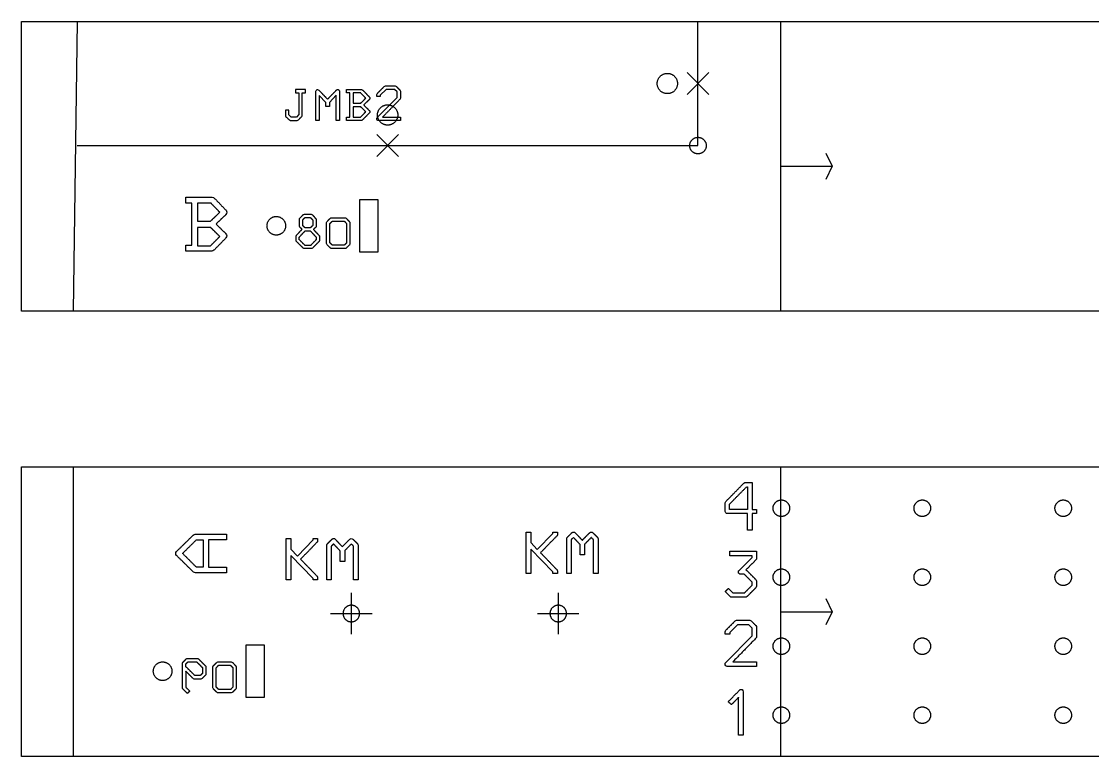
# Model space of a CAD drawing. Header units: millimetres. Extents: x 0 to 2027, y 0 to 1093.
# Drawn here: x 0 to 518, y 0 to 355 of the extents above; entities that cross this region are included whole.
import ezdxf

# ---------------------------------------------------------------- set-up
doc = ezdxf.new("R2010")
doc.units = ezdxf.units.MM
for name, color, linetype, true_color in [('01_chablon_decoupe', 3, 'Continuous', 0x00ff00), ('02_chablon_gravure', 5, 'Continuous', 0x0000ff), ('03_chablon_decoupe_text', 20, 'Continuous', 0xff2800), ('04_chablon_contour', 200, 'Continuous', 0xbf3fff)]:
    doc.layers.add(name, color=color, linetype=linetype, true_color=true_color)

msp = doc.modelspace()

# ---------------------------------------------------------------- linework, layer by layer
at = {"layer": '01_chablon_decoupe'}
for points in [[(172.43, 268.96), (163.43, 268.96), (163.43, 243.96), (172.43, 243.96)], [(117.49, 53.75), (108.49, 53.75), (108.49, 28.75), (117.49, 28.75)]]:
    msp.add_lwpolyline(points, close=True, dxfattribs=at)
for points, knots in [([(323, 295.21), (323, 291.21), (327, 291.21), (331, 291.21), (331, 295.21), (331, 299.21), (327, 299.21), (323, 299.21), (323, 295.21)], [0, 0, 0, 6.283185, 6.283185, 12.566371, 12.566371, 18.849556, 18.849556, 25.132741, 25.132741, 25.132741]), ([(118.69, 256.46), (118.69, 251.96), (123.19, 251.96), (127.69, 251.96), (127.69, 256.46), (127.69, 260.96), (123.19, 260.96), (118.69, 260.96), (118.69, 256.46)], [0, 0, 0, 7.068583, 7.068583, 14.137167, 14.137167, 21.20575, 21.20575, 28.274334, 28.274334, 28.274334]), ([(363.3, 120), (363.3, 116), (367.3, 116), (371.3, 116), (371.3, 120), (371.3, 124), (367.3, 124), (363.3, 124), (363.3, 120)], [0, 0, 0, 6.283185, 6.283185, 12.566371, 12.566371, 18.849556, 18.849556, 25.132741, 25.132741, 25.132741]), ([(431.41, 120), (431.41, 116), (435.41, 116), (439.41, 116), (439.41, 120), (439.41, 124), (435.41, 124), (431.41, 124), (431.41, 120)], [0, 0, 0, 6.283185, 6.283185, 12.566371, 12.566371, 18.849556, 18.849556, 25.132741, 25.132741, 25.132741]), ([(499.53, 120), (499.53, 116), (503.53, 116), (507.53, 116), (507.53, 120), (507.53, 124), (503.53, 124), (499.53, 124), (499.53, 120)], [0, 0, 0, 6.283185, 6.283185, 12.566371, 12.566371, 18.849556, 18.849556, 25.132741, 25.132741, 25.132741]), ([(363.3, 86.67), (363.3, 82.67), (367.3, 82.67), (371.3, 82.67), (371.3, 86.67), (371.3, 90.67), (367.3, 90.67), (363.3, 90.67), (363.3, 86.67)], [0, 0, 0, 6.283185, 6.283185, 12.566371, 12.566371, 18.849556, 18.849556, 25.132741, 25.132741, 25.132741]), ([(431.41, 86.67), (431.41, 82.67), (435.41, 82.67), (439.41, 82.67), (439.41, 86.67), (439.41, 90.67), (435.41, 90.67), (431.41, 90.67), (431.41, 86.67)], [0, 0, 0, 6.283185, 6.283185, 12.566371, 12.566371, 18.849556, 18.849556, 25.132741, 25.132741, 25.132741]), ([(499.53, 86.67), (499.53, 82.67), (503.53, 82.67), (507.53, 82.67), (507.53, 86.67), (507.53, 90.67), (503.53, 90.67), (499.53, 90.67), (499.53, 86.67)], [0, 0, 0, 6.283185, 6.283185, 12.566371, 12.566371, 18.849556, 18.849556, 25.132741, 25.132741, 25.132741]), ([(155.45, 69.12), (155.45, 73.12), (159.45, 73.12), (163.45, 73.12), (163.45, 69.12), (163.45, 65.12), (159.45, 65.12), (155.45, 65.12), (155.45, 69.12)], [0, 0, 0, 6.283185, 6.283185, 12.566371, 12.566371, 18.849556, 18.849556, 25.132741, 25.132741, 25.132741]), ([(255.45, 69.12), (255.45, 73.12), (259.45, 73.12), (263.45, 73.12), (263.45, 69.12), (263.45, 65.12), (259.45, 65.12), (255.45, 65.12), (255.45, 69.12)], [0, 0, 0, 6.283185, 6.283185, 12.566371, 12.566371, 18.849556, 18.849556, 25.132741, 25.132741, 25.132741]), ([(363.3, 53.33), (363.3, 49.33), (367.3, 49.33), (371.3, 49.33), (371.3, 53.33), (371.3, 57.33), (367.3, 57.33), (363.3, 57.33), (363.3, 53.33)], [0, 0, 0, 6.283185, 6.283185, 12.566371, 12.566371, 18.849556, 18.849556, 25.132741, 25.132741, 25.132741]), ([(431.41, 53.33), (431.41, 49.33), (435.41, 49.33), (439.41, 49.33), (439.41, 53.33), (439.41, 57.33), (435.41, 57.33), (431.41, 57.33), (431.41, 53.33)], [0, 0, 0, 6.283185, 6.283185, 12.566371, 12.566371, 18.849556, 18.849556, 25.132741, 25.132741, 25.132741]), ([(499.53, 53.33), (499.53, 49.33), (503.53, 49.33), (507.53, 49.33), (507.53, 53.33), (507.53, 57.33), (503.53, 57.33), (499.53, 57.33), (499.53, 53.33)], [0, 0, 0, 6.283185, 6.283185, 12.566371, 12.566371, 18.849556, 18.849556, 25.132741, 25.132741, 25.132741]), ([(63.75, 41.25), (63.75, 36.75), (68.25, 36.75), (72.75, 36.75), (72.75, 41.25), (72.75, 45.75), (68.25, 45.75), (63.75, 45.75), (63.75, 41.25)], [0, 0, 0, 7.068583, 7.068583, 14.137167, 14.137167, 21.20575, 21.20575, 28.274334, 28.274334, 28.274334]), ([(363.3, 20), (363.3, 16), (367.3, 16), (371.3, 16), (371.3, 20), (371.3, 24), (367.3, 24), (363.3, 24), (363.3, 20)], [0, 0, 0, 6.283185, 6.283185, 12.566371, 12.566371, 18.849556, 18.849556, 25.132741, 25.132741, 25.132741]), ([(431.41, 20), (431.41, 16), (435.41, 16), (439.41, 16), (439.41, 20), (439.41, 24), (435.41, 24), (431.41, 24), (431.41, 20)], [0, 0, 0, 6.283185, 6.283185, 12.566371, 12.566371, 18.849556, 18.849556, 25.132741, 25.132741, 25.132741]), ([(499.53, 20), (499.53, 16), (503.53, 16), (507.53, 16), (507.53, 20), (507.53, 24), (503.53, 24), (499.53, 24), (499.53, 20)], [0, 0, 0, 6.283185, 6.283185, 12.566371, 12.566371, 18.849556, 18.849556, 25.132741, 25.132741, 25.132741])]:
    msp.add_rational_spline(points, [1, 0.707106781187, 1, 0.707106781187, 1, 0.707106781187, 1, 0.707106781187, 1], degree=2, knots=knots, dxfattribs=at)
at = {"layer": '02_chablon_gravure'}
for p, q in [((367, 215.21), (367, 355.21)), ((332.3, 330.51), (321.7, 319.9)), ((321.7, 330.51), (332.3, 319.9)), ((182.3, 289.9), (171.7, 300.51)), ((182.3, 300.51), (171.7, 289.9)), ((367, 285.21), (391.84, 285.21)), ((24.97, 140), (24.97, 0)), ((367, 0), (367, 140)), ((367, 70), (391.84, 70))]:
    msp.add_line(p, q, dxfattribs=at)
for points in [[(27, 355.21), (24.97, 215.21)], [(27, 295.21), (327, 295.21), (327, 355.21)], [(388.75, 291.63), (391.84, 285.21), (388.75, 278.79)], [(388.75, 76.42), (391.84, 70), (388.75, 63.58)]]:
    msp.add_lwpolyline(points, dxfattribs=at)
for points in [[(312.2, 330.11), (307.3, 330.11), (307.3, 325.21), (307.3, 320.31), (312.2, 320.31), (317.1, 320.31), (317.1, 325.21), (317.1, 330.11), (312.2, 330.11)], [(181.9, 310.01), (181.9, 314.91), (177, 314.91), (172.1, 314.91), (172.1, 310.01), (172.1, 305.11), (177, 305.11), (181.9, 305.11), (181.9, 310.01)]]:
    msp.add_rational_spline(points, [1, 0.707106781187, 1, 0.707106781187, 1, 0.707106781187, 1, 0.707106781187, 1], degree=2, knots=[0, 0, 0, 7.699393, 7.699393, 15.398787, 15.398787, 23.09818, 23.09818, 30.797573, 30.797573, 30.797573], dxfattribs=at)
at = {"layer": '03_chablon_decoupe_text'}
for p, q in [((159.45, 79.12), (159.45, 59.12)), ((259.45, 79.12), (259.45, 59.12)), ((149.45, 69.12), (169.45, 69.12)), ((249.45, 69.12), (269.45, 69.12))]:
    msp.add_line(p, q, dxfattribs=at)
for points in [[(135.72, 309.85), (135.72, 320.65), (137.35, 320.65), (137.35, 322.29), (132.47, 322.29), (132.47, 320.65), (134.11, 320.65), (134.11, 310.18), (132.96, 309.01), (130.43, 309.01), (129.23, 310.13), (129.23, 312.33), (127.62, 312.33), (127.62, 309.74)], [(153.69, 321.5), (153.69, 307.37), (152.05, 307.37), (152.05, 319.53), (148.84, 316.1), (148.84, 314.03), (147.17, 314.03), (147.17, 316.1), (143.98, 319.48), (143.98, 307.37), (142.34, 307.37), (142.34, 321.44)], [(164.27, 307.34), (157.07, 307.34), (157.07, 308.98), (158.68, 308.98), (158.68, 320.68), (157.07, 320.68), (157.07, 322.29), (164.33, 322.29)], [(171.96, 308.71), (181.54, 318.42), (181.54, 321.2), (180.36, 322.37), (176.24, 322.37), (173.41, 319.53), (173.41, 318.99), (171.8, 318.99), (171.8, 319.86)], [(92.07, 244.25), (79.53, 244.25), (79.53, 247.1), (82.33, 247.1), (82.33, 267.47), (79.53, 267.47), (79.53, 270.27), (92.16, 270.27)], [(350.01, 132.5), (353.17, 132.5), (353.17, 119.41), (355.32, 119.41), (355.32, 117.37), (353.17, 117.37), (353.17, 109.41), (350.99, 109.41), (350.99, 117.37), (341.28, 117.37)], [(83.97, 107.42), (99.1, 107.42), (99.1, 104.78), (90.37, 104.78), (90.37, 91.49), (99.1, 91.49), (99.1, 88.8), (84.06, 88.8)], [(143.07, 86.54), (143.07, 85.41), (140.93, 85.41), (140.93, 86.1), (130.27, 97.16), (130.27, 85.41), (127.98, 85.41), (127.98, 105.34), (130.27, 105.34), (130.27, 100.29), (133.4, 96.9), (140.93, 104.65), (140.93, 105.34), (143.11, 105.34), (143.11, 104.21)], [(259.03, 89.66), (259.03, 88.53), (256.88, 88.53), (256.88, 89.22), (246.23, 100.28), (246.23, 88.53), (243.94, 88.53), (243.94, 108.46), (246.23, 108.46), (246.23, 103.4), (249.35, 100.02), (256.88, 107.77), (256.88, 108.46), (259.06, 108.46), (259.06, 107.33)], [(346.84, 89.97), (353.17, 96.22), (353.17, 96.99), (342.33, 96.99), (342.33, 99.17), (355.32, 99.17), (355.32, 95.79)], [(340.41, 45.43), (353.17, 58.38), (353.17, 62.09), (351.61, 63.65), (346.12, 63.65), (342.33, 59.87), (342.33, 59.14), (340.19, 59.14), (340.19, 60.31)]]:
    msp.add_lwpolyline(points, dxfattribs=at)
for points, degree in [([(142.34, 321.44), (142.34, 321.8), (142.54, 322.07), (142.86, 322.21)], 3), ([(143.74, 322.02), (145.85, 319.82), (147.96, 317.63)], 2), ([(147.96, 317.63), (150.13, 319.85), (152.3, 322.07)], 2), ([(153.17, 322.29), (153.5, 322.15), (153.69, 321.85), (153.69, 321.5)], 3), ([(164.33, 322.29), (164.6, 322.29), (164.82, 322.15), (164.93, 322.07)], 3), ([(164.93, 322.07), (166.56, 320.37), (168.2, 318.66)], 2), ([(172.04, 320.43), (173.69, 322.1), (175.34, 323.76)], 2), ([(175.34, 323.76), (175.51, 323.93), (175.73, 324.01), (175.92, 324.01)], 3), ([(175.92, 324.01), (178.29, 324.01), (180.66, 324.01)], 2), ([(180.66, 324.01), (180.88, 324.01), (181.1, 323.9), (181.24, 323.76)], 3), ([(181.24, 323.76), (182.07, 322.93), (182.9, 322.1)], 2), ([(182.9, 322.1), (183.06, 321.93), (183.14, 321.72), (183.14, 321.53)], 3), ([(183.14, 321.53), (183.14, 319.81), (183.14, 318.09)], 2), ([(163.97, 320.68), (162.14, 320.68), (160.32, 320.68)], 2), ([(160.32, 320.68), (160.32, 318.17), (160.32, 315.66)], 2), ([(163.92, 315.66), (165.19, 316.89), (166.45, 318.12)], 2), ([(166.45, 318.12), (165.21, 319.4), (163.97, 320.68)], 2), ([(168.17, 317.49), (166.79, 316.17), (165.42, 314.84)], 2), ([(171.8, 319.86), (171.8, 320.08), (171.91, 320.3), (172.04, 320.43)], 3), ([(182.9, 317.52), (178.71, 313.23), (174.53, 308.95)], 2), ([(183.14, 318.09), (183.14, 317.87), (183.04, 317.65), (182.9, 317.52)], 3), ([(160.32, 315.66), (162.12, 315.66), (163.92, 315.66)], 2), ([(160.32, 314), (160.32, 311.49), (160.32, 308.98)], 2), ([(163.94, 314), (162.13, 314), (160.32, 314)], 2), ([(163.92, 308.98), (165.19, 310.26), (166.45, 311.54)], 2), ([(166.45, 311.54), (165.2, 312.77), (163.94, 314)], 2), ([(168.17, 311), (166.51, 309.29), (164.84, 307.59)], 2), ([(165.42, 314.84), (166.79, 313.49), (168.17, 312.14)], 2), ([(127.62, 309.74), (127.62, 309.47), (127.78, 309.25), (127.86, 309.17)], 3), ([(127.86, 309.17), (128.68, 308.38), (129.5, 307.59)], 2), ([(129.5, 307.59), (129.69, 307.4), (129.96, 307.37), (130.07, 307.37)], 3), ([(130.07, 307.37), (131.68, 307.37), (133.29, 307.37)], 2), ([(133.29, 307.37), (133.56, 307.37), (133.78, 307.51), (133.89, 307.62)], 3), ([(133.89, 307.62), (134.69, 308.45), (135.5, 309.28)], 2), ([(135.5, 309.28), (135.69, 309.47), (135.72, 309.74), (135.72, 309.85)], 3), ([(160.32, 308.98), (162.12, 308.98), (163.92, 308.98)], 2), ([(164.84, 307.59), (164.65, 307.4), (164.41, 307.34), (164.27, 307.34)], 3), ([(183.14, 307.32), (177.84, 307.32), (172.54, 307.32)], 2), ([(174.53, 308.95), (178.84, 308.95), (183.14, 308.95)], 2), ([(183.14, 308.95), (183.14, 308.13), (183.14, 307.32)], 2), ([(92.16, 270.27), (92.63, 270.27), (93.01, 270.03), (93.2, 269.89)], 3), ([(93.2, 269.89), (96.05, 266.92), (98.9, 263.95)], 2), ([(91.54, 267.47), (88.36, 267.47), (85.18, 267.47)], 2), ([(85.18, 267.47), (85.18, 263.1), (85.18, 258.73)], 2), ([(95.86, 263), (93.7, 265.24), (91.54, 267.47)], 2), ([(91.45, 258.73), (93.66, 260.87), (95.86, 263)], 2), ([(98.86, 261.91), (96.46, 259.61), (94.06, 257.31)], 2), ([(134.39, 259.65), (134.39, 259.85), (134.47, 260.04), (134.63, 260.2)], 3), ([(134.39, 256.25), (134.39, 257.95), (134.39, 259.65)], 2), ([(134.63, 260.2), (135.43, 261.02), (136.22, 261.84)], 2), ([(136, 259.35), (136.56, 259.93), (137.12, 260.5)], 2), ([(136, 256.57), (136, 257.96), (136, 259.35)], 2), ([(136.22, 261.84), (136.35, 261.97), (136.54, 262.05), (136.79, 262.05)], 3), ([(136.79, 262.05), (138.41, 262.05), (140.03, 262.05)], 2), ([(137.12, 260.5), (138.4, 260.5), (139.68, 260.5)], 2), ([(139.68, 260.5), (140.25, 259.85), (140.83, 259.19)], 2), ([(140.03, 262.05), (140.25, 262.05), (140.47, 261.97), (140.63, 261.78)], 3), ([(140.63, 261.78), (141.43, 260.88), (142.22, 259.98)], 2), ([(140.83, 259.19), (140.83, 257.88), (140.83, 256.57)], 2), ([(142.22, 259.98), (142.38, 259.82), (142.46, 259.63), (142.46, 259.49)], 3), ([(142.46, 259.49), (142.46, 257.87), (142.46, 256.25)], 2), ([(147.67, 258.43), (148.49, 259.27), (149.31, 260.12)], 2), ([(149.31, 260.12), (149.39, 260.23), (149.63, 260.36), (149.91, 260.36)], 3), ([(149.91, 260.36), (153.14, 260.36), (156.37, 260.36)], 2), ([(156.37, 260.36), (156.53, 260.36), (156.78, 260.34), (156.97, 260.12)], 3), ([(156.97, 260.12), (157.75, 259.27), (158.53, 258.43)], 2), ([(85.18, 258.73), (88.31, 258.73), (91.45, 258.73)], 2), ([(85.18, 255.59), (85.18, 251.22), (85.18, 246.85)], 2), ([(91.5, 255.59), (88.34, 255.59), (85.18, 255.59)], 2), ([(95.86, 251.31), (93.68, 253.45), (91.5, 255.59)], 2), ([(94.06, 257.31), (96.46, 254.96), (98.86, 252.61)], 2), ([(132.92, 251.85), (134.28, 253.31), (135.64, 254.77)], 2), ([(134.31, 251.01), (135.71, 252.5), (137.12, 253.98)], 2), ([(134.66, 255.7), (134.53, 255.97), (134.39, 256.25)], 2), ([(135.64, 254.77), (135.15, 255.24), (134.66, 255.7)], 2), ([(137.09, 255.51), (136.54, 256.04), (136, 256.57)], 2), ([(139.65, 255.51), (138.37, 255.51), (137.09, 255.51)], 2), ([(137.12, 253.98), (138.37, 253.98), (139.63, 253.98)], 2), ([(139.63, 253.98), (141.03, 252.5), (142.43, 251.01)], 2), ([(140.83, 256.57), (140.24, 256.04), (139.65, 255.51)], 2), ([(142.19, 255.65), (141.66, 255.18), (141.13, 254.72)], 2), ([(141.13, 254.72), (142.46, 253.29), (143.8, 251.85)], 2), ([(142.46, 256.25), (142.46, 256), (142.35, 255.78), (142.19, 255.65)], 3), ([(147.45, 257.85), (147.45, 257.99), (147.48, 258.24), (147.67, 258.43)], 3), ([(147.45, 247.9), (147.45, 252.88), (147.45, 257.85)], 2), ([(149.09, 257.53), (149.68, 258.14), (150.26, 258.75)], 2), ([(149.09, 248.25), (149.09, 252.89), (149.09, 257.53)], 2), ([(150.26, 258.75), (153.14, 258.75), (156.02, 258.75)], 2), ([(156.02, 258.75), (156.56, 258.15), (157.11, 257.55)], 2), ([(157.11, 257.55), (157.11, 252.86), (157.11, 248.17)], 2), ([(158.53, 258.43), (158.63, 258.32), (158.8, 258.13), (158.8, 257.88)], 3), ([(158.8, 257.88), (158.8, 252.85), (158.8, 247.82)], 2), ([(91.45, 246.85), (93.66, 249.08), (95.86, 251.31)], 2), ([(98.86, 250.61), (95.96, 247.64), (93.06, 244.67)], 2), ([(132.73, 251.31), (132.73, 251.53), (132.81, 251.72), (132.92, 251.85)], 3), ([(132.73, 249.37), (132.73, 250.34), (132.73, 251.31)], 2), ([(132.97, 248.85), (132.81, 249.02), (132.73, 249.18), (132.73, 249.37)], 3), ([(136.27, 245.61), (134.62, 247.23), (132.97, 248.85)], 2), ([(134.31, 249.75), (134.31, 250.38), (134.31, 251.01)], 2), ([(137.12, 246.92), (135.71, 248.34), (134.31, 249.75)], 2), ([(142.43, 249.73), (141.08, 248.32), (139.73, 246.92)], 2), ([(143.83, 248.85), (142.23, 247.23), (140.63, 245.61)], 2), ([(142.43, 251.01), (142.43, 250.37), (142.43, 249.73)], 2), ([(143.8, 251.85), (143.96, 251.66), (144.07, 251.47), (144.07, 251.34)], 3), ([(144.07, 249.4), (143.95, 249.13), (143.83, 248.85)], 2), ([(144.07, 251.34), (144.07, 250.37), (144.07, 249.4)], 2), ([(85.18, 246.85), (88.31, 246.85), (91.45, 246.85)], 2), ([(93.06, 244.67), (92.73, 244.34), (92.3, 244.25), (92.07, 244.25)], 3), ([(136.79, 245.42), (136.57, 245.42), (136.41, 245.47), (136.27, 245.61)], 3), ([(140.06, 245.42), (138.43, 245.42), (136.79, 245.42)], 2), ([(139.73, 246.92), (138.43, 246.92), (137.12, 246.92)], 2), ([(140.63, 245.61), (140.53, 245.5), (140.31, 245.42), (140.06, 245.42)], 3), ([(147.7, 247.33), (147.59, 247.41), (147.45, 247.63), (147.45, 247.9)], 3), ([(149.36, 245.69), (148.53, 246.51), (147.7, 247.33)], 2), ([(150.26, 247.08), (149.68, 247.67), (149.09, 248.25)], 2), ([(149.93, 245.45), (149.8, 245.45), (149.55, 245.5), (149.36, 245.69)], 3), ([(156.37, 245.45), (153.15, 245.45), (149.93, 245.45)], 2), ([(156.04, 247.08), (153.15, 247.08), (150.26, 247.08)], 2), ([(157.11, 248.17), (156.58, 247.63), (156.04, 247.08)], 2), ([(156.94, 245.66), (156.86, 245.58), (156.64, 245.45), (156.37, 245.45)], 3), ([(158.55, 247.22), (157.75, 246.44), (156.94, 245.66)], 2), ([(158.8, 247.82), (158.8, 247.68), (158.74, 247.41), (158.55, 247.22)], 3), ([(340.52, 123.3), (344.88, 127.74), (349.24, 132.17)], 2), ([(342.26, 121.99), (346.37, 126.15), (350.48, 130.32)], 2), ([(349.24, 132.17), (349.39, 132.35), (349.72, 132.5), (350.01, 132.5)], 3), ([(350.48, 130.32), (350.73, 130.32), (350.99, 130.32)], 2), ([(350.99, 130.32), (350.99, 124.86), (350.99, 119.41)], 2), ([(340.19, 122.54), (340.19, 122.75), (340.3, 123.08), (340.52, 123.3)], 3), ([(340.19, 118.46), (340.19, 120.5), (340.19, 122.54)], 2), ([(342.26, 119.41), (342.26, 120.7), (342.26, 121.99)], 2), ([(350.99, 119.41), (346.63, 119.41), (342.26, 119.41)], 2), ([(341.28, 117.37), (340.7, 117.37), (340.19, 117.88), (340.19, 118.46)], 3), ([(74.98, 99.1), (79.03, 103.06), (83.08, 107.02)], 2), ([(77.89, 98.16), (81.22, 101.45), (84.56, 104.74)], 2), ([(83.08, 107.02), (83.21, 107.15), (83.57, 107.42), (83.97, 107.42)], 3), ([(84.56, 104.74), (86.21, 104.74), (87.87, 104.74)], 2), ([(87.87, 104.74), (87.87, 98.11), (87.87, 91.49)], 2), ([(143.11, 104.21), (143.11, 103.78), (142.78, 103.45)], 2), ([(147.95, 102.87), (149.04, 103.96), (150.13, 105.05)], 2), ([(150.13, 105.05), (150.46, 105.38), (150.89, 105.38)], 2), ([(150.89, 105.38), (151.15, 105.38), (151.44, 105.27), (151.66, 105.05)], 3), ([(151.66, 105.05), (153.38, 103.23), (155.11, 101.41)], 2), ([(155.11, 101.41), (156.89, 103.21), (158.67, 105.01)], 2), ([(160.2, 105.05), (161.31, 103.98), (162.42, 102.9)], 2), ([(258.74, 106.57), (254.81, 102.53), (250.88, 98.49)], 2), ([(259.06, 107.33), (259.06, 106.89), (258.74, 106.57)], 2), ([(263.57, 105.22), (263.57, 105.66), (263.9, 105.99)], 2), ([(263.57, 88.53), (263.57, 96.88), (263.57, 105.22)], 2), ([(263.9, 105.99), (264.99, 107.08), (266.08, 108.17)], 2), ([(266.85, 105.84), (266.28, 105.31), (265.72, 104.79)], 2), ([(265.72, 104.79), (265.72, 96.66), (265.72, 88.53)], 2), ([(266.08, 108.17), (266.41, 108.49), (266.85, 108.49)], 2), ([(266.85, 108.49), (267.1, 108.49), (267.39, 108.39), (267.61, 108.17)], 3), ([(270.01, 102.49), (268.43, 104.17), (266.85, 105.84)], 2), ([(267.61, 108.17), (269.34, 106.35), (271.06, 104.53)], 2), ([(271.06, 104.53), (272.85, 106.33), (274.63, 108.13)], 2), ([(275.39, 105.84), (273.79, 104.2), (272.19, 102.57)], 2), ([(276.52, 104.75), (275.95, 105.29), (275.39, 105.84)], 2), ([(276.15, 108.17), (277.26, 107.09), (278.37, 106.02)], 2), ([(276.52, 88.53), (276.52, 96.64), (276.52, 104.75)], 2), ([(278.37, 106.02), (278.59, 105.8), (278.7, 105.55), (278.7, 105.22)], 3), ([(278.7, 105.22), (278.7, 96.88), (278.7, 88.53)], 2), ([(142.78, 103.45), (138.86, 99.41), (134.93, 95.38)], 2), ([(147.62, 102.1), (147.62, 102.54), (147.95, 102.87)], 2), ([(147.62, 85.41), (147.62, 93.76), (147.62, 102.1)], 2), ([(150.89, 102.72), (150.33, 102.19), (149.76, 101.67)], 2), ([(149.76, 101.67), (149.76, 93.54), (149.76, 85.41)], 2), ([(154.06, 99.38), (152.47, 101.05), (150.89, 102.72)], 2), ([(154.06, 94.32), (154.06, 96.85), (154.06, 99.38)], 2), ([(159.44, 102.72), (157.84, 101.09), (156.24, 99.45)], 2), ([(156.24, 99.45), (156.24, 96.89), (156.24, 94.32)], 2), ([(160.56, 101.63), (160, 102.18), (159.44, 102.72)], 2), ([(160.56, 85.41), (160.56, 93.52), (160.56, 101.63)], 2), ([(162.42, 102.9), (162.64, 102.69), (162.75, 102.43), (162.75, 102.1)], 3), ([(162.75, 102.1), (162.75, 93.76), (162.75, 85.41)], 2), ([(250.88, 98.49), (254.79, 94.46), (258.7, 90.42)], 2), ([(270.01, 97.44), (270.01, 99.97), (270.01, 102.49)], 2), ([(272.19, 102.57), (272.19, 100), (272.19, 97.44)], 2), ([(83.12, 89.16), (79.05, 93.17), (74.98, 97.17)], 2), ([(84.6, 91.49), (81.24, 94.82), (77.89, 98.16)], 2), ([(134.93, 95.38), (138.84, 91.34), (142.75, 87.3)], 2), ([(156.24, 94.32), (155.15, 94.32), (154.06, 94.32)], 2), ([(272.19, 97.44), (271.1, 97.44), (270.01, 97.44)], 2), ([(354.99, 95.02), (352.57, 92.6), (350.15, 90.19)], 2), ([(355.32, 95.79), (355.32, 95.49), (355.17, 95.2), (354.99, 95.02)], 3), ([(84.06, 88.8), (83.84, 88.8), (83.44, 88.85), (83.12, 89.16)], 3), ([(87.87, 91.49), (86.23, 91.49), (84.6, 91.49)], 2), ([(258.7, 90.42), (259.03, 90.09), (259.03, 89.66)], 2), ([(265.72, 88.53), (264.65, 88.53), (263.57, 88.53)], 2), ([(278.7, 88.53), (277.61, 88.53), (276.52, 88.53)], 2), ([(347.61, 88.11), (347.35, 88.11), (347.06, 88.22), (346.84, 88.44)], 3), ([(349.39, 88.11), (348.5, 88.11), (347.61, 88.11)], 2), ([(353.17, 84.29), (351.28, 86.2), (349.39, 88.11)], 2), ([(350.15, 90.19), (350.3, 90.15), (350.44, 90.04), (350.52, 89.97)], 3), ([(350.52, 89.97), (352.73, 87.75), (354.95, 85.53)], 2), ([(142.75, 87.3), (143.07, 86.98), (143.07, 86.54)], 2), ([(149.76, 85.41), (148.69, 85.41), (147.62, 85.41)], 2), ([(162.75, 85.41), (161.66, 85.41), (160.56, 85.41)], 2), ([(353.17, 82.77), (353.17, 83.53), (353.17, 84.29)], 2), ([(354.95, 85.53), (355.17, 85.31), (355.28, 85.02), (355.28, 84.77)], 3), ([(355.28, 84.77), (355.28, 83.55), (355.28, 82.33)], 2), ([(340.19, 79.71), (340.95, 80.48), (341.72, 81.24)], 2), ([(342.59, 77.31), (341.39, 78.51), (340.19, 79.71)], 2), ([(341.72, 81.24), (342.75, 80.2), (343.79, 79.17)], 2), ([(343.79, 79.17), (346.68, 79.17), (349.57, 79.17)], 2), ([(349.57, 79.17), (351.37, 80.97), (353.17, 82.77)], 2), ([(354.95, 81.57), (352.83, 79.44), (350.7, 77.31)], 2), ([(355.28, 82.33), (355.28, 82.04), (355.13, 81.75), (354.95, 81.57)], 3), ([(343.35, 76.99), (343.06, 76.99), (342.77, 77.13), (342.59, 77.31)], 3), ([(349.93, 76.99), (346.64, 76.99), (343.35, 76.99)], 2), ([(350.7, 77.31), (350.48, 77.09), (350.19, 76.99), (349.93, 76.99)], 3), ([(340.52, 61.07), (342.72, 63.29), (344.92, 65.51)], 2), ([(344.92, 65.51), (345.13, 65.72), (345.43, 65.83), (345.68, 65.83)], 3), ([(345.68, 65.83), (348.84, 65.83), (352.01, 65.83)], 2), ([(352.01, 65.83), (352.3, 65.83), (352.59, 65.69), (352.77, 65.51)], 3), ([(352.77, 65.51), (353.88, 64.4), (354.99, 63.29)], 2), ([(354.99, 63.29), (355.21, 63.07), (355.32, 62.78), (355.32, 62.52)], 3), ([(355.32, 62.52), (355.32, 60.23), (355.32, 57.94)], 2), ([(340.19, 60.31), (340.19, 60.6), (340.33, 60.89), (340.52, 61.07)], 3), ([(354.99, 57.18), (349.41, 51.47), (343.83, 45.76)], 2), ([(355.32, 57.94), (355.32, 57.65), (355.17, 57.36), (354.99, 57.18)], 3), ([(78.03, 45.51), (78.87, 46.35), (79.7, 47.2)], 2), ([(79.7, 47.2), (79.83, 47.36), (80.08, 47.44), (80.27, 47.44)], 3), ([(80.27, 47.44), (82.63, 47.44), (84.99, 47.44)], 2), ([(84.99, 47.44), (85.21, 47.44), (85.45, 47.33), (85.56, 47.2)], 3), ([(85.56, 47.2), (87.22, 45.53), (88.89, 43.87)], 2), ([(77.79, 44.93), (77.79, 45.15), (77.9, 45.37), (78.03, 45.51)], 3), ([(77.79, 33.26), (77.79, 39.1), (77.79, 44.93)], 2), ([(79.4, 44.63), (80, 45.22), (80.6, 45.81)], 2), ([(79.4, 43.52), (79.4, 44.07), (79.4, 44.63)], 2), ([(83.87, 39.1), (81.63, 41.31), (79.4, 43.52)], 2), ([(80.6, 45.81), (82.63, 45.81), (84.66, 45.81)], 2), ([(84.66, 45.81), (86.08, 44.39), (87.5, 42.97)], 2), ([(87.5, 42.97), (87.5, 41.57), (87.5, 40.16)], 2), ([(88.89, 43.87), (89.05, 43.73), (89.13, 43.49), (89.13, 43.3)], 3), ([(89.13, 43.3), (89.13, 41.57), (89.13, 39.83)], 2), ([(92.52, 43.22), (92.52, 43.35), (92.54, 43.6), (92.73, 43.79)], 3), ([(92.52, 33.26), (92.52, 38.24), (92.52, 43.22)], 2), ([(92.73, 43.79), (93.55, 44.63), (94.37, 45.48)], 2), ([(94.15, 42.89), (94.74, 43.5), (95.32, 44.12)], 2), ([(94.15, 33.62), (94.15, 38.25), (94.15, 42.89)], 2), ([(94.37, 45.48), (94.45, 45.59), (94.7, 45.72), (94.97, 45.72)], 3), ([(94.97, 45.72), (98.2, 45.72), (101.43, 45.72)], 2), ([(95.32, 44.12), (98.2, 44.12), (101.08, 44.12)], 2), ([(101.08, 44.12), (101.62, 43.52), (102.17, 42.92)], 2), ([(101.43, 45.72), (101.6, 45.72), (101.84, 45.7), (102.03, 45.48)], 3), ([(102.03, 45.48), (102.81, 44.63), (103.59, 43.79)], 2), ([(102.17, 42.92), (102.17, 38.22), (102.17, 33.53)], 2), ([(103.59, 43.79), (103.7, 43.68), (103.86, 43.49), (103.86, 43.24)], 3), ([(103.86, 43.24), (103.86, 38.21), (103.86, 33.18)], 2), ([(355.32, 43.58), (348.24, 43.58), (341.17, 43.58)], 2), ([(343.83, 45.76), (349.57, 45.76), (355.32, 45.76)], 2), ([(355.32, 45.76), (355.32, 44.67), (355.32, 43.58)], 2), ([(82.97, 37.71), (81.18, 39.49), (79.4, 41.28)], 2), ([(79.4, 41.28), (79.4, 37.42), (79.4, 33.56)], 2), ([(83.54, 37.46), (83.32, 37.46), (83.08, 37.57), (82.97, 37.71)], 3), ([(86.76, 37.46), (85.15, 37.46), (83.54, 37.46)], 2), ([(86.43, 39.1), (85.15, 39.1), (83.87, 39.1)], 2), ([(87.5, 40.16), (86.97, 39.63), (86.43, 39.1)], 2), ([(87.33, 37.71), (87.17, 37.54), (86.95, 37.46), (86.76, 37.46)], 3), ([(88.89, 39.26), (88.11, 38.48), (87.33, 37.71)], 2), ([(89.13, 39.83), (89.13, 39.62), (89.02, 39.37), (88.89, 39.26)], 3), ([(78.03, 32.69), (77.87, 32.85), (77.79, 33.07), (77.79, 33.26)], 3), ([(80.22, 30.51), (79.12, 31.6), (78.03, 32.69)], 2), ([(79.4, 33.56), (80.38, 32.61), (81.36, 31.65)], 2), ([(81.36, 31.65), (80.79, 31.08), (80.22, 30.51)], 2), ([(92.76, 32.69), (92.65, 32.77), (92.52, 32.99), (92.52, 33.26)], 3), ([(94.42, 31.05), (93.59, 31.87), (92.76, 32.69)], 2), ([(95.32, 32.44), (94.74, 33.03), (94.15, 33.62)], 2), ([(101.11, 32.44), (98.22, 32.44), (95.32, 32.44)], 2), ([(102.17, 33.53), (101.64, 32.99), (101.11, 32.44)], 2), ([(103.62, 32.58), (102.81, 31.8), (102.01, 31.02)], 2), ([(103.86, 33.18), (103.86, 33.04), (103.81, 32.77), (103.62, 32.58)], 3), ([(341.64, 26.5), (344.35, 29.28), (347.06, 32.06)], 2), ([(348.3, 32.35), (348.73, 32.17), (348.84, 31.81), (348.84, 31.34)], 3), ([(348.84, 31.34), (348.84, 20.83), (348.84, 10.32)], 2), ([(95, 30.81), (94.86, 30.81), (94.62, 30.86), (94.42, 31.05)], 3), ([(101.43, 30.81), (98.22, 30.81), (95, 30.81)], 2), ([(102.01, 31.02), (101.92, 30.94), (101.71, 30.81), (101.43, 30.81)], 3), ([(343.17, 25.08), (342.41, 25.79), (341.64, 26.5)], 2), ([(346.66, 28.65), (344.92, 26.86), (343.17, 25.08)], 2), ([(346.66, 10.32), (346.66, 19.48), (346.66, 28.65)], 2), ([(348.84, 10.32), (347.75, 10.32), (346.66, 10.32)], 2)]:
    msp.add_open_spline(points, degree=degree, dxfattribs=at)
for points, degree, knots in [([(142.86, 322.21), (142.97, 322.26), (143.05, 322.29), (143.16, 322.29), (143.35, 322.29), (143.57, 322.18), (143.74, 322.02)], 3, [15.072727, 15.072727, 15.072727, 15.072727, 16.072727, 16.072727, 16.072727, 17.072727, 17.072727, 17.072727, 17.072727]), ([(152.3, 322.07), (152.46, 322.23), (152.68, 322.29), (152.87, 322.29), (152.94, 322.29), (153.01, 322.32), (153.08, 322.32), (153.1, 322.32), (153.13, 322.3), (153.17, 322.29)], 3, [19.072727, 19.072727, 19.072727, 19.072727, 20.072727, 20.072727, 20.072727, 21.072727, 21.072727, 21.072727, 22.072727, 22.072727, 22.072727, 22.072727]), ([(168.2, 318.66), (168.36, 318.5), (168.42, 318.31), (168.42, 318.12), (168.42, 317.84), (168.31, 317.63), (168.17, 317.49)], 3, [9.254545, 9.254545, 9.254545, 9.254545, 10.254545, 10.254545, 10.254545, 11.254545, 11.254545, 11.254545, 11.254545]), ([(168.17, 312.14), (168.34, 311.98), (168.42, 311.76), (168.42, 311.6), (168.42, 311.35), (168.31, 311.13), (168.17, 311)], 3, [13.254545, 13.254545, 13.254545, 13.254545, 14.254545, 14.254545, 14.254545, 15.254545, 15.254545, 15.254545, 15.254545]), ([(172.54, 307.32), (172.34, 307.32), (172.13, 307.4), (171.96, 307.56), (171.8, 307.73), (171.72, 307.94), (171.72, 308.13), (171.72, 308.33), (171.8, 308.54), (171.96, 308.71)], 3, [13.872727, 13.872727, 13.872727, 13.872727, 14.872727, 14.872727, 14.872727, 15.872727, 15.872727, 15.872727, 16.872727, 16.872727, 16.872727, 16.872727]), ([(98.9, 263.95), (99.19, 263.67), (99.28, 263.34), (99.28, 263), (99.28, 262.53), (99.09, 262.15), (98.86, 261.91)], 3, [14.631426, 14.631426, 14.631426, 14.631426, 15.631426, 15.631426, 15.631426, 16.631426, 16.631426, 16.631426, 16.631426]), ([(98.86, 252.61), (99.14, 252.32), (99.28, 251.94), (99.28, 251.66), (99.28, 251.23), (99.09, 250.85), (98.86, 250.61)], 3, [18.631426, 18.631426, 18.631426, 18.631426, 19.631426, 19.631426, 19.631426, 20.631426, 20.631426, 20.631426, 20.631426]), ([(158.67, 105.01), (158.89, 105.23), (159.18, 105.38), (159.44, 105.38), (159.73, 105.38), (159.98, 105.23), (160.2, 105.05)], 3, [-2, -2, -2, -2, -1, -1, -1, 0, 0, 0, 0]), ([(274.63, 108.13), (274.85, 108.35), (275.14, 108.49), (275.39, 108.49), (275.68, 108.49), (275.94, 108.35), (276.15, 108.17)], 3, [-25, -25, -25, -25, -24, -24, -24, -23, -23, -23, -23]), ([(74.98, 97.17), (74.75, 97.4), (74.57, 97.75), (74.57, 98.2), (74.57, 98.47), (74.66, 98.83), (74.98, 99.1)], 3, [57.247548, 57.247548, 57.247548, 57.247548, 58.247548, 58.247548, 58.247548, 59.247548, 59.247548, 59.247548, 59.247548]), ([(346.84, 88.44), (346.52, 88.77), (346.52, 89.2), (346.52, 89.64), (346.84, 89.97)], 2, [23.381818, 23.381818, 23.381818, 24.381818, 24.381818, 25.381818, 25.381818, 25.381818]), ([(341.17, 43.58), (340.92, 43.58), (340.63, 43.69), (340.41, 43.91), (340.19, 44.12), (340.08, 44.42), (340.08, 44.67), (340.08, 44.92), (340.19, 45.22), (340.41, 45.43)], 3, [14.163636, 14.163636, 14.163636, 14.163636, 15.163636, 15.163636, 15.163636, 16.163636, 16.163636, 16.163636, 17.163636, 17.163636, 17.163636, 17.163636]), ([(347.06, 32.06), (347.28, 32.28), (347.53, 32.43), (347.79, 32.43), (347.93, 32.43), (348.15, 32.43), (348.3, 32.35)], 3, [9, 9, 9, 9, 10, 10, 10, 11, 11, 11, 11])]:
    msp.add_open_spline(points, degree=degree, knots=knots, dxfattribs=at)
for points in [[(155.45, 69.12), (155.45, 73.12), (159.45, 73.12), (163.45, 73.12), (163.45, 69.12), (163.45, 65.12), (159.45, 65.12), (155.45, 65.12), (155.45, 69.12)], [(255.45, 69.12), (255.45, 73.12), (259.45, 73.12), (263.45, 73.12), (263.45, 69.12), (263.45, 65.12), (259.45, 65.12), (255.45, 65.12), (255.45, 69.12)]]:
    msp.add_rational_spline(points, [1, 0.707106781187, 1, 0.707106781187, 1, 0.707106781187, 1, 0.707106781187, 1], degree=2, knots=[0, 0, 0, 6.283185, 6.283185, 12.566371, 12.566371, 18.849556, 18.849556, 25.132741, 25.132741, 25.132741], dxfattribs=at)
at = {"layer": '04_chablon_contour'}
for p, q in [((0, 215.21), (0, 355.21)), ((0, 355.21), (2027, 355.21)), ((2027, 215.21), (0, 215.21)), ((0, 0), (0, 140)), ((0, 140), (2027, 140)), ((2027, 0), (0, 0))]:
    msp.add_line(p, q, dxfattribs=at)

doc.saveas('drawing.dxf')
